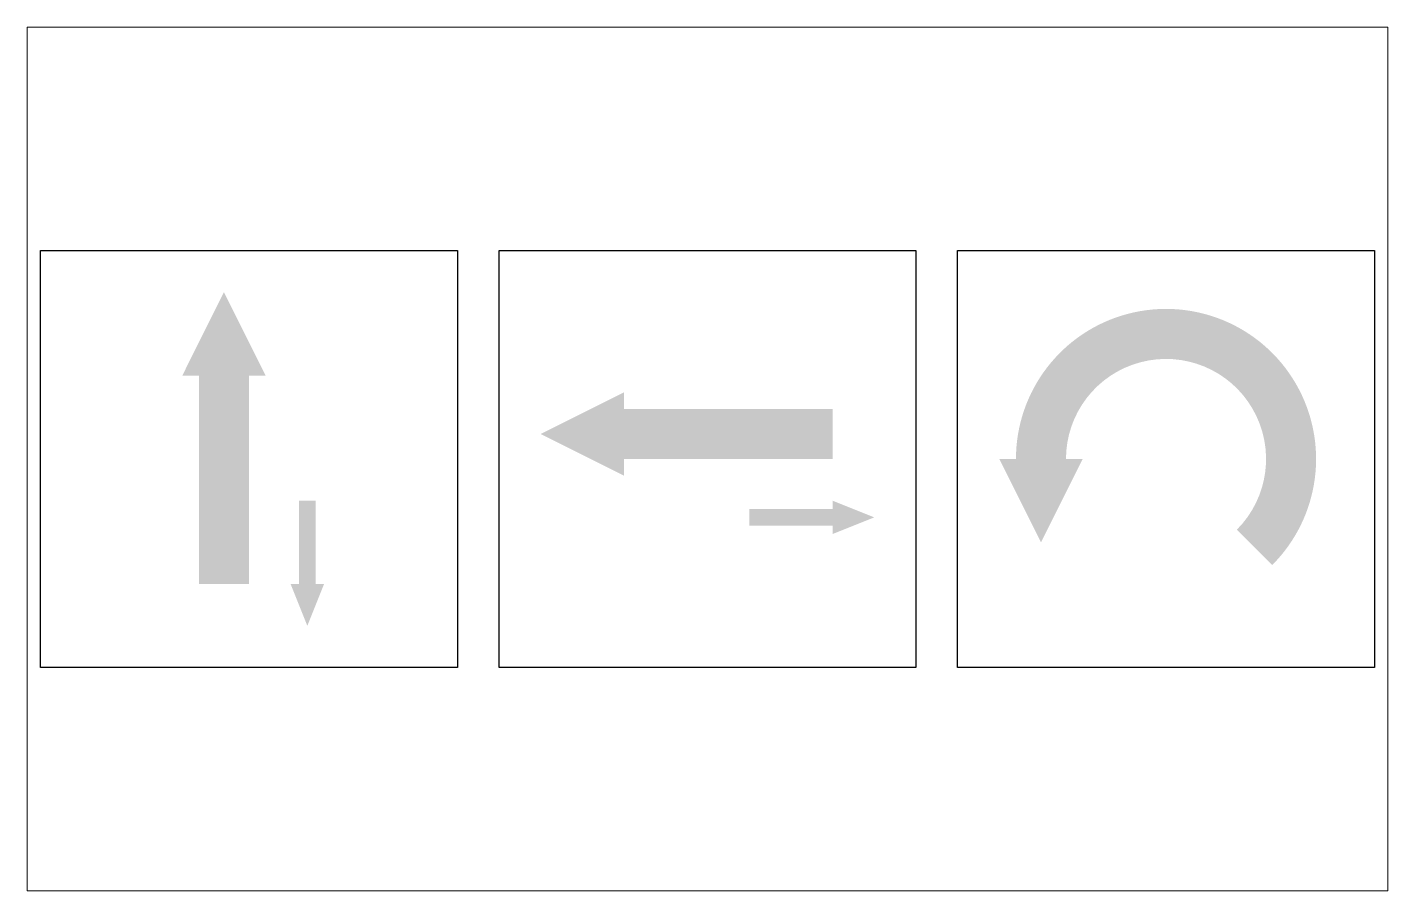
# Paper-space layout 'Sheet1' of a CAD drawing. Header units: millimetres. Extents: x 40 to 364, y 26 to 231.
# The model-space entities are those that its viewports show. They can reach past a viewport. Long polylines and large blocks are cut down to what shows.
import ezdxf

# ---------------------------------------------------------------- set-up
doc = ezdxf.new("R2010")
doc.units = ezdxf.units.MM
doc.layers.add('1', color=7, linetype='Continuous')

msp = doc.modelspace()

# ---------------------------------------------------------------- hatches: boundary and pattern name
at = {"layer": '1'}
h = msp.add_hatch(color=8, dxfattribs=at)
h.paths.add_polyline_path([(100, 90), (100, 140), (104, 140), (94, 160), (84, 140), (88, 140), (88, 90)])
h.paths.add_polyline_path([(116, 110), (116, 90), (118, 90), (114, 80), (110, 90), (112, 90), (112, 110)])
h.paths.add_polyline_path([(240, 132), (240, 120), (190, 120), (190, 116), (170, 126), (190, 136), (190, 132)])
h.paths.add_polyline_path([(250, 106), (240, 110), (240, 108), (220, 108), (220, 104), (240, 104), (240, 102)])
edge = h.paths.add_edge_path()
edge.add_arc((320, 120), 24, 315, 540)
edge.add_line((296, 120), (300, 120))
edge.add_line((300, 120), (290, 100))
edge.add_line((290, 100), (280, 120))
edge.add_line((280, 120), (284, 120))
edge.add_arc((320, 120), 36, -45, 180, ccw=False)
edge.add_line((345.46, 94.54), (336.97, 103.03))

# ---------------------------------------------------------------- linework, layer by layer
for points in [[(50, 70), (50, 170), (150, 170), (150, 70)], [(160, 70), (160, 170), (260, 170), (260, 70)], [(270, 70), (270, 170), (370, 170), (370, 70)]]:
    msp.add_lwpolyline(points, close=True)

psp = doc.layouts.new('Sheet1')

# ---------------------------------------------------------------- viewports
at = {"layer": '0'}
psp.add_viewport(center=(202.5, 128.5), size=(324, 205.6), view_center_point=(210, 120), view_height=207.123, dxfattribs=at)

doc.saveas('drawing.dxf')
